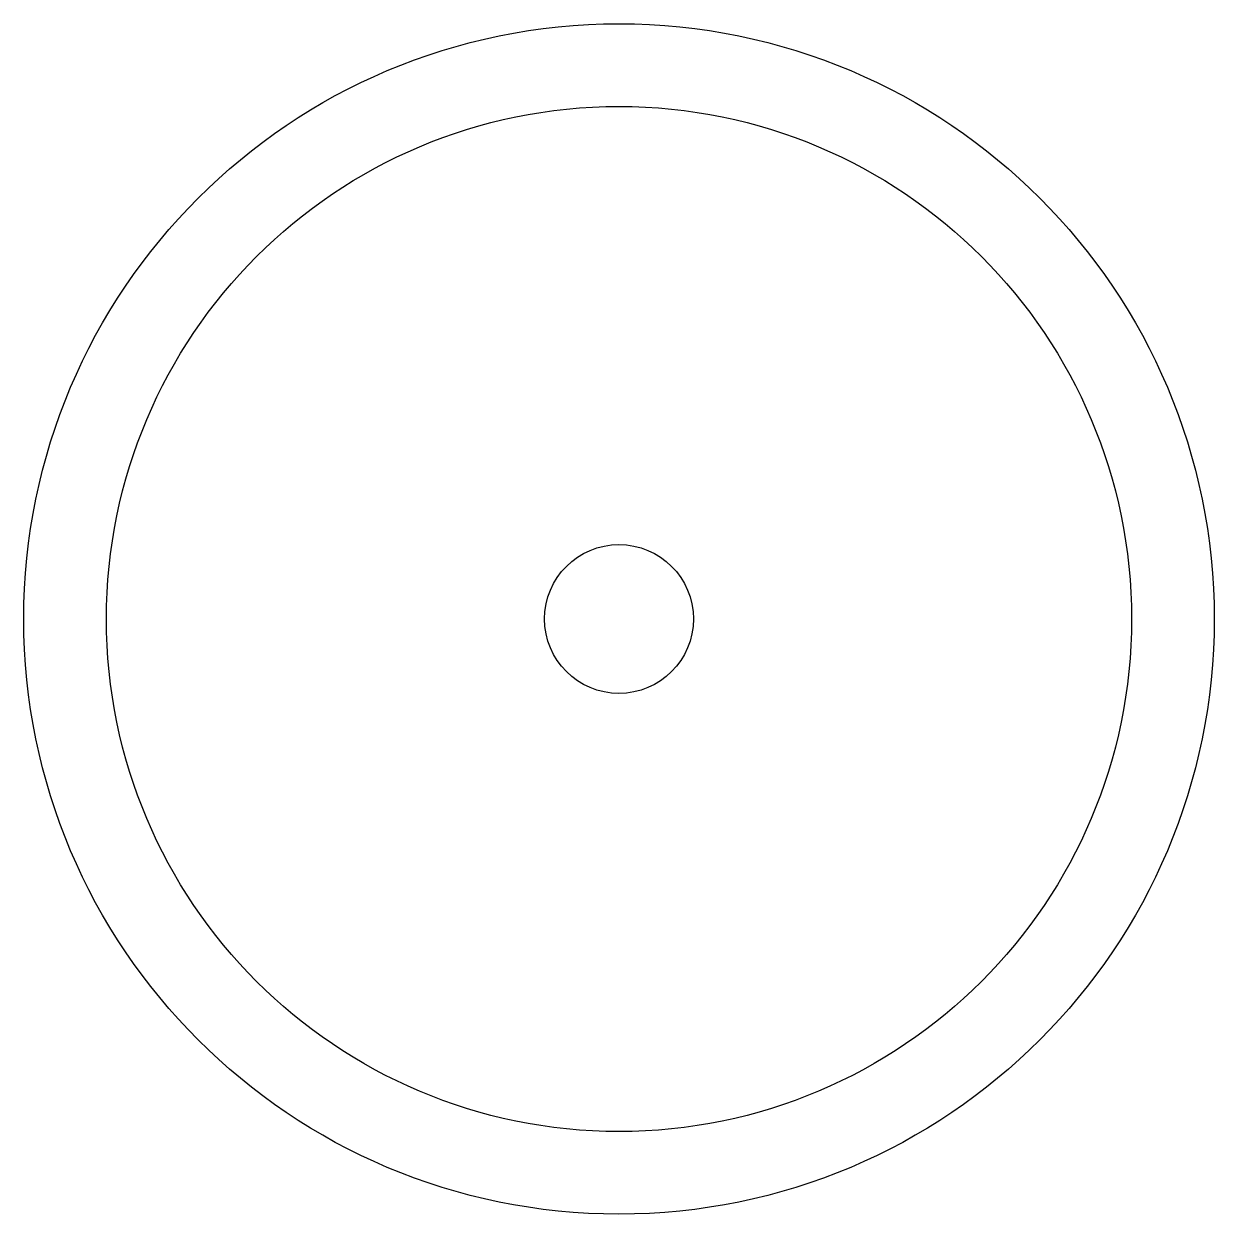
# Model space of a CAD drawing. Extents: x -0.182 to 0.182, y -0.451 to -0.086.
import ezdxf

# ---------------------------------------------------------------- set-up
doc = ezdxf.new("R2010")
doc.units = 0
doc.header["$LTSCALE"] = 0.5
doc.header["$MEASUREMENT"] = 0
doc.layers.get('0').update_dxf_attribs({"linetype": 'CONTINUOUS'})

msp = doc.modelspace()

# ---------------------------------------------------------------- linework, layer by layer
for radius in [0.18247, 0.15713, 0.02281]:
    msp.add_circle((0, -0.26863), radius)

doc.saveas('drawing.dxf')
